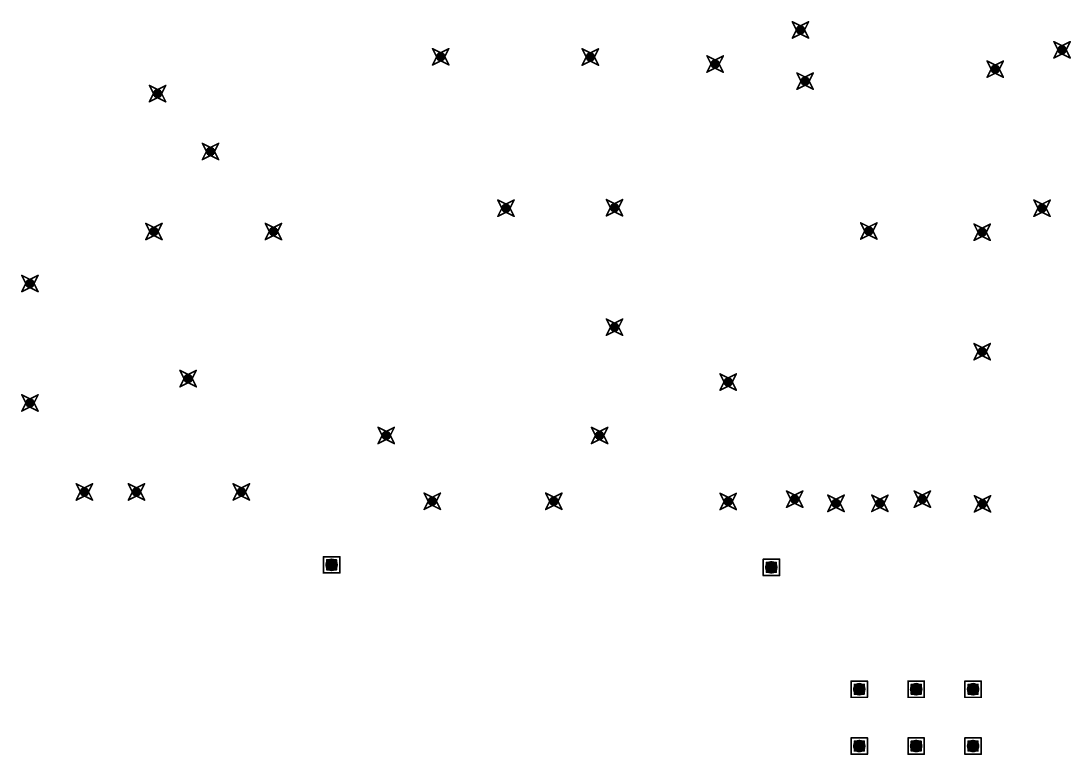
# Model space of a CAD drawing. Header units: millimetres. Extents: x -25 to 478, y -31 to 252.
# Drawn here: x 265.6 to 298.4, y 120.31 to 143.25 of the extents above; entities that cross this region are included whole.
import ezdxf

# ---------------------------------------------------------------- set-up
doc = ezdxf.new("R2010")
doc.units = ezdxf.units.MM
doc.layers.add('DrillDrawing', color=1, linetype='Continuous')
doc.layers.add('ViaHoleLayer', color=16, linetype='Continuous')

msp = doc.modelspace()

# ---------------------------------------------------------------- hatches: boundary and pattern name
at = {"layer": 'ViaHoleLayer'}
h = msp.add_hatch(color=16, dxfattribs=at)
edge = h.paths.add_edge_path()
edge.add_arc((289.951, 142.975), 0.15, 0, 360)
h = msp.add_hatch(color=16, dxfattribs=at)
edge = h.paths.add_edge_path()
edge.add_arc((298.123, 142.353), 0.15, 0, 360)
h = msp.add_hatch(color=16, dxfattribs=at)
edge = h.paths.add_edge_path()
edge.add_arc((278.712, 142.136), 0.15, 0, 360)
h = msp.add_hatch(color=16, dxfattribs=at)
edge = h.paths.add_edge_path()
edge.add_arc((283.386, 142.128), 0.15, 0, 360)
h = msp.add_hatch(color=16, dxfattribs=at)
edge = h.paths.add_edge_path()
edge.add_arc((287.284, 141.909), 0.15, 0, 360)
h = msp.add_hatch(color=16, dxfattribs=at)
edge = h.paths.add_edge_path()
edge.add_arc((296.036, 141.749), 0.15, 0, 360)
h = msp.add_hatch(color=16, dxfattribs=at)
edge = h.paths.add_edge_path()
edge.add_arc((290.096, 141.375), 0.15, 0, 360)
h = msp.add_hatch(color=16, dxfattribs=at)
edge = h.paths.add_edge_path()
edge.add_arc((269.867, 140.984), 0.15, 0, 360)
h = msp.add_hatch(color=16, dxfattribs=at)
edge = h.paths.add_edge_path()
edge.add_arc((271.52, 139.175), 0.15, 0, 360)
h = msp.add_hatch(color=16, dxfattribs=at)
edge = h.paths.add_edge_path()
edge.add_arc((280.751, 137.402), 0.15, 0, 360)
h = msp.add_hatch(color=16, dxfattribs=at)
edge = h.paths.add_edge_path()
edge.add_arc((284.142, 137.417), 0.15, 0, 360)
h = msp.add_hatch(color=16, dxfattribs=at)
edge = h.paths.add_edge_path()
edge.add_arc((297.498, 137.402), 0.15, 0, 360)
h = msp.add_hatch(color=16, dxfattribs=at)
edge = h.paths.add_edge_path()
edge.add_arc((269.753, 136.673), 0.15, 0, 360)
h = msp.add_hatch(color=16, dxfattribs=at)
edge = h.paths.add_edge_path()
edge.add_arc((273.487, 136.673), 0.15, 0, 360)
h = msp.add_hatch(color=16, dxfattribs=at)
edge = h.paths.add_edge_path()
edge.add_arc((292.087, 136.69), 0.15, 0, 360)
h = msp.add_hatch(color=16, dxfattribs=at)
edge = h.paths.add_edge_path()
edge.add_arc((295.628, 136.651), 0.15, 0, 360)
h = msp.add_hatch(color=16, dxfattribs=at)
edge = h.paths.add_edge_path()
edge.add_arc((265.88, 135.047), 0.15, 0, 360)
h = msp.add_hatch(color=16, dxfattribs=at)
edge = h.paths.add_edge_path()
edge.add_arc((284.142, 133.683), 0.15, 0, 360)
h = msp.add_hatch(color=16, dxfattribs=at)
edge = h.paths.add_edge_path()
edge.add_arc((295.628, 132.917), 0.15, 0, 360)
h = msp.add_hatch(color=16, dxfattribs=at)
edge = h.paths.add_edge_path()
edge.add_arc((270.821, 132.075), 0.15, 0, 360)
h = msp.add_hatch(color=16, dxfattribs=at)
edge = h.paths.add_edge_path()
edge.add_arc((287.693, 131.967), 0.15, 0, 360)
h = msp.add_hatch(color=16, dxfattribs=at)
edge = h.paths.add_edge_path()
edge.add_arc((265.88, 131.314), 0.15, 0, 360)
h = msp.add_hatch(color=16, dxfattribs=at)
edge = h.paths.add_edge_path()
edge.add_arc((277.009, 130.297), 0.15, 0, 360)
h = msp.add_hatch(color=16, dxfattribs=at)
edge = h.paths.add_edge_path()
edge.add_arc((283.675, 130.297), 0.15, 0, 360)
h = msp.add_hatch(color=16, dxfattribs=at)
edge = h.paths.add_edge_path()
edge.add_arc((267.581, 128.532), 0.15, 0, 360)
h = msp.add_hatch(color=16, dxfattribs=at)
edge = h.paths.add_edge_path()
edge.add_arc((269.207, 128.532), 0.15, 0, 360)
h = msp.add_hatch(color=16, dxfattribs=at)
edge = h.paths.add_edge_path()
edge.add_arc((272.484, 128.532), 0.15, 0, 360)
h = msp.add_hatch(color=16, dxfattribs=at)
edge = h.paths.add_edge_path()
edge.add_arc((278.449, 128.241), 0.15, 0, 360)
h = msp.add_hatch(color=16, dxfattribs=at)
edge = h.paths.add_edge_path()
edge.add_arc((282.246, 128.241), 0.15, 0, 360)
h = msp.add_hatch(color=16, dxfattribs=at)
edge = h.paths.add_edge_path()
edge.add_arc((287.693, 128.234), 0.15, 0, 360)
h = msp.add_hatch(color=16, dxfattribs=at)
edge = h.paths.add_edge_path()
edge.add_arc((289.771, 128.307), 0.15, 0, 360)
h = msp.add_hatch(color=16, dxfattribs=at)
edge = h.paths.add_edge_path()
edge.add_arc((291.061, 128.176), 0.15, 0, 360)
h = msp.add_hatch(color=16, dxfattribs=at)
edge = h.paths.add_edge_path()
edge.add_arc((292.433, 128.176), 0.15, 0, 360)
h = msp.add_hatch(color=16, dxfattribs=at)
edge = h.paths.add_edge_path()
edge.add_arc((293.759, 128.307), 0.15, 0, 360)
h = msp.add_hatch(color=16, dxfattribs=at)
edge = h.paths.add_edge_path()
edge.add_arc((295.638, 128.16), 0.15, 0, 360)
h = msp.add_hatch(color=16, dxfattribs=at)
edge = h.paths.add_edge_path()
edge.add_arc((275.303, 126.253), 0.2, 0, 360)
h = msp.add_hatch(color=16, dxfattribs=at)
edge = h.paths.add_edge_path()
edge.add_arc((289.041, 126.175), 0.2, 0, 360)
h = msp.add_hatch(color=16, dxfattribs=at)
edge = h.paths.add_edge_path()
edge.add_arc((291.788, 122.365), 0.2, 0, 360)
h = msp.add_hatch(color=16, dxfattribs=at)
edge = h.paths.add_edge_path()
edge.add_arc((293.566, 122.365), 0.2, 0, 360)
h = msp.add_hatch(color=16, dxfattribs=at)
edge = h.paths.add_edge_path()
edge.add_arc((295.344, 122.365), 0.2, 0, 360)
h = msp.add_hatch(color=16, dxfattribs=at)
edge = h.paths.add_edge_path()
edge.add_arc((291.788, 120.587), 0.2, 0, 360)
h = msp.add_hatch(color=16, dxfattribs=at)
edge = h.paths.add_edge_path()
edge.add_arc((293.566, 120.587), 0.2, 0, 360)
h = msp.add_hatch(color=16, dxfattribs=at)
edge = h.paths.add_edge_path()
edge.add_arc((295.344, 120.587), 0.2, 0, 360)

# ---------------------------------------------------------------- linework, layer by layer
at = {"layer": 'DrillDrawing', "const_width": 0.0508}
for points in [[(289.697, 143.229), (289.951, 143.102)], [(289.697, 143.229), (289.824, 142.975)], [(289.951, 143.102), (290.205, 143.229)], [(290.078, 142.975), (290.205, 143.229)], [(289.697, 142.721), (289.824, 142.975)], [(289.697, 142.721), (289.951, 142.848)], [(289.951, 142.848), (290.205, 142.721)], [(290.078, 142.975), (290.205, 142.721)], [(278.458, 142.39), (278.712, 142.263)], [(278.458, 142.39), (278.585, 142.136)], [(278.712, 142.263), (278.966, 142.39)], [(278.839, 142.136), (278.966, 142.39)], [(283.132, 142.382), (283.386, 142.255)], [(283.132, 142.382), (283.259, 142.128)], [(283.386, 142.255), (283.64, 142.382)], [(283.513, 142.128), (283.64, 142.382)], [(297.869, 142.607), (298.123, 142.48)], [(297.869, 142.607), (297.996, 142.353)], [(297.869, 142.099), (297.996, 142.353)], [(298.123, 142.48), (298.377, 142.607)], [(298.25, 142.353), (298.377, 142.607)], [(298.25, 142.353), (298.377, 142.099)], [(278.458, 141.882), (278.585, 142.136)], [(278.839, 142.136), (278.966, 141.882)], [(283.132, 141.874), (283.259, 142.128)], [(283.513, 142.128), (283.64, 141.874)], [(287.03, 142.163), (287.284, 142.036)], [(287.03, 142.163), (287.157, 141.909)], [(287.284, 142.036), (287.538, 142.163)], [(287.411, 141.909), (287.538, 142.163)], [(297.869, 142.099), (298.123, 142.226)], [(298.123, 142.226), (298.377, 142.099)], [(278.458, 141.882), (278.712, 142.009)], [(278.712, 142.009), (278.966, 141.882)], [(283.132, 141.874), (283.386, 142.001)], [(283.386, 142.001), (283.64, 141.874)], [(287.03, 141.655), (287.157, 141.909)], [(287.03, 141.655), (287.284, 141.782)], [(287.284, 141.782), (287.538, 141.655)], [(287.411, 141.909), (287.538, 141.655)], [(295.782, 142.003), (296.036, 141.876)], [(295.782, 142.003), (295.909, 141.749)], [(295.782, 141.495), (295.909, 141.749)], [(296.036, 141.876), (296.29, 142.003)], [(296.163, 141.749), (296.29, 142.003)], [(296.163, 141.749), (296.29, 141.495)], [(289.842, 141.629), (290.096, 141.502)], [(289.842, 141.629), (289.969, 141.375)], [(289.842, 141.121), (289.969, 141.375)], [(290.096, 141.502), (290.35, 141.629)], [(290.223, 141.375), (290.35, 141.629)], [(290.223, 141.375), (290.35, 141.121)], [(295.782, 141.495), (296.036, 141.622)], [(296.036, 141.622), (296.29, 141.495)], [(269.613, 141.238), (269.867, 141.111)], [(269.613, 141.238), (269.74, 140.984)], [(269.867, 141.111), (270.121, 141.238)], [(269.994, 140.984), (270.121, 141.238)], [(289.842, 141.121), (290.096, 141.248)], [(290.096, 141.248), (290.35, 141.121)], [(269.613, 140.73), (269.74, 140.984)], [(269.613, 140.73), (269.867, 140.857)], [(269.867, 140.857), (270.121, 140.73)], [(269.994, 140.984), (270.121, 140.73)], [(271.266, 139.429), (271.52, 139.302)], [(271.266, 139.429), (271.393, 139.175)], [(271.52, 139.302), (271.774, 139.429)], [(271.647, 139.175), (271.774, 139.429)], [(271.266, 138.921), (271.393, 139.175)], [(271.647, 139.175), (271.774, 138.921)], [(271.266, 138.921), (271.52, 139.048)], [(271.52, 139.048), (271.774, 138.921)], [(280.497, 137.656), (280.751, 137.529)], [(280.497, 137.656), (280.624, 137.402)], [(280.751, 137.529), (281.005, 137.656)], [(280.878, 137.402), (281.005, 137.656)], [(283.888, 137.671), (284.142, 137.544)], [(283.888, 137.671), (284.015, 137.417)], [(284.142, 137.544), (284.396, 137.671)], [(284.269, 137.417), (284.396, 137.671)], [(297.244, 137.656), (297.498, 137.529)], [(297.244, 137.656), (297.371, 137.402)], [(297.498, 137.529), (297.752, 137.656)], [(297.625, 137.402), (297.752, 137.656)], [(280.497, 137.148), (280.624, 137.402)], [(280.497, 137.148), (280.751, 137.275)], [(280.751, 137.275), (281.005, 137.148)], [(280.878, 137.402), (281.005, 137.148)], [(283.888, 137.163), (284.015, 137.417)], [(283.888, 137.163), (284.142, 137.29)], [(284.142, 137.29), (284.396, 137.163)], [(284.269, 137.417), (284.396, 137.163)], [(297.244, 137.148), (297.371, 137.402)], [(297.244, 137.148), (297.498, 137.275)], [(297.498, 137.275), (297.752, 137.148)], [(297.625, 137.402), (297.752, 137.148)], [(269.499, 136.927), (269.753, 136.8)], [(269.499, 136.927), (269.626, 136.673)], [(269.753, 136.8), (270.007, 136.927)], [(269.88, 136.673), (270.007, 136.927)], [(273.233, 136.927), (273.487, 136.8)], [(273.233, 136.927), (273.36, 136.673)], [(273.487, 136.8), (273.741, 136.927)], [(273.614, 136.673), (273.741, 136.927)], [(291.833, 136.944), (292.087, 136.817)], [(291.833, 136.944), (291.96, 136.69)], [(292.087, 136.817), (292.341, 136.944)], [(292.214, 136.69), (292.341, 136.944)], [(295.374, 136.905), (295.628, 136.778)], [(295.374, 136.905), (295.501, 136.651)], [(295.628, 136.778), (295.882, 136.905)], [(295.755, 136.651), (295.882, 136.905)], [(269.499, 136.419), (269.626, 136.673)], [(269.499, 136.419), (269.753, 136.546)], [(269.753, 136.546), (270.007, 136.419)], [(269.88, 136.673), (270.007, 136.419)], [(273.233, 136.419), (273.36, 136.673)], [(273.233, 136.419), (273.487, 136.546)], [(273.487, 136.546), (273.741, 136.419)], [(273.614, 136.673), (273.741, 136.419)], [(291.833, 136.436), (291.96, 136.69)], [(291.833, 136.436), (292.087, 136.563)], [(292.087, 136.563), (292.341, 136.436)], [(292.214, 136.69), (292.341, 136.436)], [(295.374, 136.397), (295.501, 136.651)], [(295.374, 136.397), (295.628, 136.524)], [(295.628, 136.524), (295.882, 136.397)], [(295.755, 136.651), (295.882, 136.397)], [(265.626, 135.301), (265.88, 135.174)], [(265.626, 135.301), (265.753, 135.047)], [(265.88, 135.174), (266.134, 135.301)], [(266.007, 135.047), (266.134, 135.301)], [(265.626, 134.793), (265.753, 135.047)], [(265.626, 134.793), (265.88, 134.92)], [(265.88, 134.92), (266.134, 134.793)], [(266.007, 135.047), (266.134, 134.793)], [(283.888, 133.937), (284.142, 133.81)], [(283.888, 133.937), (284.015, 133.683)], [(284.142, 133.81), (284.396, 133.937)], [(284.269, 133.683), (284.396, 133.937)], [(283.888, 133.429), (284.015, 133.683)], [(283.888, 133.429), (284.142, 133.556)], [(284.142, 133.556), (284.396, 133.429)], [(284.269, 133.683), (284.396, 133.429)], [(295.374, 133.171), (295.628, 133.044)], [(295.374, 133.171), (295.501, 132.917)], [(295.628, 133.044), (295.882, 133.171)], [(295.755, 132.917), (295.882, 133.171)], [(295.374, 132.663), (295.501, 132.917)], [(295.755, 132.917), (295.882, 132.663)], [(295.374, 132.663), (295.628, 132.79)], [(295.628, 132.79), (295.882, 132.663)], [(270.567, 132.329), (270.821, 132.202)], [(270.567, 132.329), (270.694, 132.075)], [(270.821, 132.202), (271.075, 132.329)], [(270.948, 132.075), (271.075, 132.329)], [(287.439, 132.221), (287.693, 132.094)], [(287.439, 132.221), (287.566, 131.967)], [(287.693, 132.094), (287.947, 132.221)], [(287.82, 131.967), (287.947, 132.221)], [(270.567, 131.821), (270.694, 132.075)], [(270.567, 131.821), (270.821, 131.948)], [(270.821, 131.948), (271.075, 131.821)], [(270.948, 132.075), (271.075, 131.821)], [(287.439, 131.713), (287.566, 131.967)], [(287.82, 131.967), (287.947, 131.713)], [(265.626, 131.568), (265.88, 131.441)], [(265.626, 131.568), (265.753, 131.314)], [(265.88, 131.441), (266.134, 131.568)], [(266.007, 131.314), (266.134, 131.568)], [(287.439, 131.713), (287.693, 131.84)], [(287.693, 131.84), (287.947, 131.713)], [(265.626, 131.06), (265.753, 131.314)], [(265.626, 131.06), (265.88, 131.187)], [(265.88, 131.187), (266.134, 131.06)], [(266.007, 131.314), (266.134, 131.06)], [(276.755, 130.551), (277.009, 130.424)], [(276.755, 130.551), (276.882, 130.297)], [(277.009, 130.424), (277.263, 130.551)], [(277.136, 130.297), (277.263, 130.551)], [(283.421, 130.551), (283.675, 130.424)], [(283.421, 130.551), (283.548, 130.297)], [(283.675, 130.424), (283.929, 130.551)], [(283.802, 130.297), (283.929, 130.551)], [(276.755, 130.043), (276.882, 130.297)], [(277.136, 130.297), (277.263, 130.043)], [(283.421, 130.043), (283.548, 130.297)], [(283.802, 130.297), (283.929, 130.043)], [(276.755, 130.043), (277.009, 130.17)], [(277.009, 130.17), (277.263, 130.043)], [(283.421, 130.043), (283.675, 130.17)], [(283.675, 130.17), (283.929, 130.043)], [(267.327, 128.786), (267.581, 128.659)], [(267.327, 128.786), (267.454, 128.532)], [(267.581, 128.659), (267.835, 128.786)], [(267.708, 128.532), (267.835, 128.786)], [(268.953, 128.786), (269.207, 128.659)], [(268.953, 128.786), (269.08, 128.532)], [(269.207, 128.659), (269.461, 128.786)], [(269.334, 128.532), (269.461, 128.786)], [(272.23, 128.786), (272.484, 128.659)], [(272.23, 128.786), (272.357, 128.532)], [(272.484, 128.659), (272.738, 128.786)], [(272.611, 128.532), (272.738, 128.786)], [(267.327, 128.278), (267.454, 128.532)], [(267.327, 128.278), (267.581, 128.405)], [(267.581, 128.405), (267.835, 128.278)], [(267.708, 128.532), (267.835, 128.278)], [(268.953, 128.278), (269.08, 128.532)], [(268.953, 128.278), (269.207, 128.405)], [(269.207, 128.405), (269.461, 128.278)], [(269.334, 128.532), (269.461, 128.278)], [(272.23, 128.278), (272.357, 128.532)], [(272.23, 128.278), (272.484, 128.405)], [(272.484, 128.405), (272.738, 128.278)], [(272.611, 128.532), (272.738, 128.278)], [(278.195, 128.495), (278.449, 128.368)], [(278.195, 128.495), (278.322, 128.241)], [(278.195, 127.987), (278.322, 128.241)], [(278.449, 128.368), (278.703, 128.495)], [(278.576, 128.241), (278.703, 128.495)], [(278.576, 128.241), (278.703, 127.987)], [(281.992, 128.495), (282.246, 128.368)], [(281.992, 128.495), (282.119, 128.241)], [(281.992, 127.987), (282.119, 128.241)], [(282.246, 128.368), (282.5, 128.495)], [(282.373, 128.241), (282.5, 128.495)], [(282.373, 128.241), (282.5, 127.987)], [(287.439, 128.488), (287.693, 128.361)], [(287.439, 128.488), (287.566, 128.234)], [(287.439, 127.98), (287.566, 128.234)], [(287.693, 128.361), (287.947, 128.488)], [(287.82, 128.234), (287.947, 128.488)], [(287.82, 128.234), (287.947, 127.98)], [(289.517, 128.561), (289.771, 128.434)], [(289.517, 128.561), (289.644, 128.307)], [(289.517, 128.053), (289.644, 128.307)], [(289.771, 128.434), (290.025, 128.561)], [(289.898, 128.307), (290.025, 128.561)], [(289.898, 128.307), (290.025, 128.053)], [(290.807, 128.43), (291.061, 128.303)], [(290.807, 128.43), (290.934, 128.176)], [(291.061, 128.303), (291.315, 128.43)], [(291.188, 128.176), (291.315, 128.43)], [(292.179, 128.43), (292.433, 128.303)], [(292.179, 128.43), (292.306, 128.176)], [(292.433, 128.303), (292.687, 128.43)], [(292.56, 128.176), (292.687, 128.43)], [(293.505, 128.561), (293.759, 128.434)], [(293.505, 128.561), (293.632, 128.307)], [(293.505, 128.053), (293.632, 128.307)], [(293.759, 128.434), (294.013, 128.561)], [(293.886, 128.307), (294.013, 128.561)], [(293.886, 128.307), (294.013, 128.053)], [(295.384, 128.414), (295.638, 128.287)], [(295.384, 128.414), (295.511, 128.16)], [(295.638, 128.287), (295.892, 128.414)], [(295.765, 128.16), (295.892, 128.414)], [(278.195, 127.987), (278.449, 128.114)], [(278.449, 128.114), (278.703, 127.987)], [(281.992, 127.987), (282.246, 128.114)], [(282.246, 128.114), (282.5, 127.987)], [(287.439, 127.98), (287.693, 128.107)], [(287.693, 128.107), (287.947, 127.98)], [(289.517, 128.053), (289.771, 128.18)], [(289.771, 128.18), (290.025, 128.053)], [(290.807, 127.922), (290.934, 128.176)], [(290.807, 127.922), (291.061, 128.049)], [(291.061, 128.049), (291.315, 127.922)], [(291.188, 128.176), (291.315, 127.922)], [(292.179, 127.922), (292.306, 128.176)], [(292.179, 127.922), (292.433, 128.049)], [(292.433, 128.049), (292.687, 127.922)], [(292.56, 128.176), (292.687, 127.922)], [(293.505, 128.053), (293.759, 128.18)], [(293.759, 128.18), (294.013, 128.053)], [(295.384, 127.906), (295.511, 128.16)], [(295.384, 127.906), (295.638, 128.033)], [(295.638, 128.033), (295.892, 127.906)], [(295.765, 128.16), (295.892, 127.906)], [(275.049, 126.507), (275.557, 126.507)], [(275.049, 125.999), (275.049, 126.507)], [(275.151, 126.406), (275.455, 126.406)], [(275.151, 126.101), (275.151, 126.406)], [(275.455, 126.101), (275.455, 126.406)], [(275.557, 125.999), (275.557, 126.507)], [(288.787, 126.429), (289.295, 126.429)], [(288.787, 125.921), (288.787, 126.429)], [(288.889, 126.328), (289.194, 126.328)], [(288.889, 126.023), (288.889, 126.328)], [(289.194, 126.023), (289.194, 126.328)], [(289.295, 125.921), (289.295, 126.429)], [(275.049, 125.999), (275.557, 125.999)], [(275.151, 126.101), (275.455, 126.101)], [(288.889, 126.023), (289.194, 126.023)], [(288.787, 125.921), (289.295, 125.921)], [(291.534, 122.619), (292.042, 122.619)], [(291.534, 122.111), (291.534, 122.619)], [(291.635, 122.518), (291.94, 122.518)], [(291.635, 122.213), (291.635, 122.518)], [(291.94, 122.213), (291.94, 122.518)], [(292.042, 122.111), (292.042, 122.619)], [(293.312, 122.619), (293.82, 122.619)], [(293.312, 122.111), (293.312, 122.619)], [(293.413, 122.518), (293.718, 122.518)], [(293.413, 122.213), (293.413, 122.518)], [(293.718, 122.213), (293.718, 122.518)], [(293.82, 122.111), (293.82, 122.619)], [(295.09, 122.619), (295.598, 122.619)], [(295.09, 122.111), (295.09, 122.619)], [(295.191, 122.518), (295.496, 122.518)], [(295.191, 122.213), (295.191, 122.518)], [(295.496, 122.213), (295.496, 122.518)], [(295.598, 122.111), (295.598, 122.619)], [(291.534, 122.111), (292.042, 122.111)], [(291.635, 122.213), (291.94, 122.213)], [(293.312, 122.111), (293.82, 122.111)], [(293.413, 122.213), (293.718, 122.213)], [(295.09, 122.111), (295.598, 122.111)], [(295.191, 122.213), (295.496, 122.213)], [(291.534, 120.841), (292.042, 120.841)], [(291.534, 120.333), (291.534, 120.841)], [(291.635, 120.74), (291.94, 120.74)], [(291.635, 120.435), (291.635, 120.74)], [(291.94, 120.435), (291.94, 120.74)], [(292.042, 120.333), (292.042, 120.841)], [(293.312, 120.841), (293.82, 120.841)], [(293.312, 120.333), (293.312, 120.841)], [(293.413, 120.74), (293.718, 120.74)], [(293.413, 120.435), (293.413, 120.74)], [(293.718, 120.435), (293.718, 120.74)], [(293.82, 120.333), (293.82, 120.841)], [(295.09, 120.841), (295.598, 120.841)], [(295.09, 120.333), (295.09, 120.841)], [(295.191, 120.74), (295.496, 120.74)], [(295.191, 120.435), (295.191, 120.74)], [(295.496, 120.435), (295.496, 120.74)], [(295.598, 120.333), (295.598, 120.841)], [(291.635, 120.435), (291.94, 120.435)], [(293.413, 120.435), (293.718, 120.435)], [(295.191, 120.435), (295.496, 120.435)], [(291.534, 120.333), (292.042, 120.333)], [(293.312, 120.333), (293.82, 120.333)], [(295.09, 120.333), (295.598, 120.333)]]:
    msp.add_lwpolyline(points, dxfattribs=at)
at = {"layer": 'DrillDrawing', "const_width": 0.0254}
for points in [[(289.684, 143.229, 1), (289.709, 143.229, 1)], [(289.684, 143.229, 1), (289.709, 143.229, 1)], [(289.938, 143.102, 1), (289.963, 143.102, 1)], [(289.938, 143.102, 1), (289.963, 143.102, 1)], [(290.192, 143.229, 1), (290.217, 143.229, 1)], [(290.192, 143.229, 1), (290.217, 143.229, 1)], [(289.684, 142.721, 1), (289.709, 142.721, 1)], [(289.684, 142.721, 1), (289.709, 142.721, 1)], [(289.811, 142.975, 1), (289.836, 142.975, 1)], [(289.811, 142.975, 1), (289.836, 142.975, 1)], [(289.938, 142.848, 1), (289.963, 142.848, 1)], [(289.938, 142.848, 1), (289.963, 142.848, 1)], [(290.065, 142.975, 1), (290.09, 142.975, 1)], [(290.065, 142.975, 1), (290.09, 142.975, 1)], [(290.192, 142.721, 1), (290.217, 142.721, 1)], [(290.192, 142.721, 1), (290.217, 142.721, 1)], [(278.446, 142.39, 1), (278.471, 142.39, 1)], [(278.446, 142.39, 1), (278.471, 142.39, 1)], [(278.954, 142.39, 1), (278.979, 142.39, 1)], [(278.954, 142.39, 1), (278.979, 142.39, 1)], [(283.119, 142.382, 1), (283.145, 142.382, 1)], [(283.119, 142.382, 1), (283.145, 142.382, 1)], [(283.627, 142.382, 1), (283.653, 142.382, 1)], [(283.627, 142.382, 1), (283.653, 142.382, 1)], [(297.857, 142.607, 1), (297.882, 142.607, 1)], [(297.857, 142.607, 1), (297.882, 142.607, 1)], [(297.984, 142.353, 1), (298.009, 142.353, 1)], [(297.984, 142.353, 1), (298.009, 142.353, 1)], [(298.111, 142.48, 1), (298.136, 142.48, 1)], [(298.111, 142.48, 1), (298.136, 142.48, 1)], [(298.238, 142.353, 1), (298.263, 142.353, 1)], [(298.238, 142.353, 1), (298.263, 142.353, 1)], [(298.365, 142.607, 1), (298.39, 142.607, 1)], [(298.365, 142.607, 1), (298.39, 142.607, 1)], [(278.573, 142.136, 1), (278.598, 142.136, 1)], [(278.573, 142.136, 1), (278.598, 142.136, 1)], [(278.7, 142.263, 1), (278.725, 142.263, 1)], [(278.7, 142.263, 1), (278.725, 142.263, 1)], [(278.827, 142.136, 1), (278.852, 142.136, 1)], [(278.827, 142.136, 1), (278.852, 142.136, 1)], [(283.246, 142.128, 1), (283.272, 142.128, 1)], [(283.246, 142.128, 1), (283.272, 142.128, 1)], [(283.373, 142.255, 1), (283.399, 142.255, 1)], [(283.373, 142.255, 1), (283.399, 142.255, 1)], [(283.5, 142.128, 1), (283.526, 142.128, 1)], [(283.5, 142.128, 1), (283.526, 142.128, 1)], [(287.017, 142.163, 1), (287.043, 142.163, 1)], [(287.017, 142.163, 1), (287.043, 142.163, 1)], [(287.271, 142.036, 1), (287.297, 142.036, 1)], [(287.271, 142.036, 1), (287.297, 142.036, 1)], [(287.525, 142.163, 1), (287.551, 142.163, 1)], [(287.525, 142.163, 1), (287.551, 142.163, 1)], [(297.857, 142.099, 1), (297.882, 142.099, 1)], [(297.857, 142.099, 1), (297.882, 142.099, 1)], [(298.111, 142.226, 1), (298.136, 142.226, 1)], [(298.111, 142.226, 1), (298.136, 142.226, 1)], [(298.365, 142.099, 1), (298.39, 142.099, 1)], [(298.365, 142.099, 1), (298.39, 142.099, 1)], [(278.446, 141.882, 1), (278.471, 141.882, 1)], [(278.446, 141.882, 1), (278.471, 141.882, 1)], [(278.7, 142.009, 1), (278.725, 142.009, 1)], [(278.7, 142.009, 1), (278.725, 142.009, 1)], [(278.954, 141.882, 1), (278.979, 141.882, 1)], [(278.954, 141.882, 1), (278.979, 141.882, 1)], [(283.119, 141.874, 1), (283.145, 141.874, 1)], [(283.119, 141.874, 1), (283.145, 141.874, 1)], [(283.373, 142.001, 1), (283.399, 142.001, 1)], [(283.373, 142.001, 1), (283.399, 142.001, 1)], [(283.627, 141.874, 1), (283.653, 141.874, 1)], [(283.627, 141.874, 1), (283.653, 141.874, 1)], [(287.144, 141.909, 1), (287.17, 141.909, 1)], [(287.144, 141.909, 1), (287.17, 141.909, 1)], [(287.271, 141.782, 1), (287.297, 141.782, 1)], [(287.271, 141.782, 1), (287.297, 141.782, 1)], [(287.398, 141.909, 1), (287.424, 141.909, 1)], [(287.398, 141.909, 1), (287.424, 141.909, 1)], [(295.769, 142.003, 1), (295.794, 142.003, 1)], [(295.769, 142.003, 1), (295.794, 142.003, 1)], [(295.896, 141.749, 1), (295.921, 141.749, 1)], [(295.896, 141.749, 1), (295.921, 141.749, 1)], [(296.023, 141.876, 1), (296.048, 141.876, 1)], [(296.023, 141.876, 1), (296.048, 141.876, 1)], [(296.15, 141.749, 1), (296.175, 141.749, 1)], [(296.15, 141.749, 1), (296.175, 141.749, 1)], [(296.277, 142.003, 1), (296.302, 142.003, 1)], [(296.277, 142.003, 1), (296.302, 142.003, 1)], [(287.017, 141.655, 1), (287.043, 141.655, 1)], [(287.017, 141.655, 1), (287.043, 141.655, 1)], [(287.525, 141.655, 1), (287.551, 141.655, 1)], [(287.525, 141.655, 1), (287.551, 141.655, 1)], [(289.829, 141.629, 1), (289.855, 141.629, 1)], [(289.829, 141.629, 1), (289.855, 141.629, 1)], [(289.956, 141.375, 1), (289.982, 141.375, 1)], [(289.956, 141.375, 1), (289.982, 141.375, 1)], [(290.083, 141.502, 1), (290.109, 141.502, 1)], [(290.083, 141.502, 1), (290.109, 141.502, 1)], [(290.21, 141.375, 1), (290.236, 141.375, 1)], [(290.21, 141.375, 1), (290.236, 141.375, 1)], [(290.337, 141.629, 1), (290.363, 141.629, 1)], [(290.337, 141.629, 1), (290.363, 141.629, 1)], [(295.769, 141.495, 1), (295.794, 141.495, 1)], [(295.769, 141.495, 1), (295.794, 141.495, 1)], [(296.023, 141.622, 1), (296.048, 141.622, 1)], [(296.023, 141.622, 1), (296.048, 141.622, 1)], [(296.277, 141.495, 1), (296.302, 141.495, 1)], [(296.277, 141.495, 1), (296.302, 141.495, 1)], [(269.601, 141.238, 1), (269.626, 141.238, 1)], [(269.601, 141.238, 1), (269.626, 141.238, 1)], [(269.855, 141.111, 1), (269.88, 141.111, 1)], [(269.855, 141.111, 1), (269.88, 141.111, 1)], [(270.109, 141.238, 1), (270.134, 141.238, 1)], [(270.109, 141.238, 1), (270.134, 141.238, 1)], [(289.829, 141.121, 1), (289.855, 141.121, 1)], [(289.829, 141.121, 1), (289.855, 141.121, 1)], [(290.083, 141.248, 1), (290.109, 141.248, 1)], [(290.083, 141.248, 1), (290.109, 141.248, 1)], [(290.337, 141.121, 1), (290.363, 141.121, 1)], [(290.337, 141.121, 1), (290.363, 141.121, 1)], [(269.601, 140.73, 1), (269.626, 140.73, 1)], [(269.601, 140.73, 1), (269.626, 140.73, 1)], [(269.728, 140.984, 1), (269.753, 140.984, 1)], [(269.728, 140.984, 1), (269.753, 140.984, 1)], [(269.855, 140.857, 1), (269.88, 140.857, 1)], [(269.855, 140.857, 1), (269.88, 140.857, 1)], [(269.982, 140.984, 1), (270.007, 140.984, 1)], [(269.982, 140.984, 1), (270.007, 140.984, 1)], [(270.109, 140.73, 1), (270.134, 140.73, 1)], [(270.109, 140.73, 1), (270.134, 140.73, 1)], [(271.253, 139.429, 1), (271.279, 139.429, 1)], [(271.253, 139.429, 1), (271.279, 139.429, 1)], [(271.761, 139.429, 1), (271.787, 139.429, 1)], [(271.761, 139.429, 1), (271.787, 139.429, 1)], [(271.38, 139.175, 1), (271.406, 139.175, 1)], [(271.38, 139.175, 1), (271.406, 139.175, 1)], [(271.507, 139.302, 1), (271.533, 139.302, 1)], [(271.507, 139.302, 1), (271.533, 139.302, 1)], [(271.634, 139.175, 1), (271.66, 139.175, 1)], [(271.634, 139.175, 1), (271.66, 139.175, 1)], [(271.253, 138.921, 1), (271.279, 138.921, 1)], [(271.253, 138.921, 1), (271.279, 138.921, 1)], [(271.507, 139.048, 1), (271.533, 139.048, 1)], [(271.507, 139.048, 1), (271.533, 139.048, 1)], [(271.761, 138.921, 1), (271.787, 138.921, 1)], [(271.761, 138.921, 1), (271.787, 138.921, 1)], [(280.484, 137.656, 1), (280.509, 137.656, 1)], [(280.484, 137.656, 1), (280.509, 137.656, 1)], [(280.738, 137.529, 1), (280.763, 137.529, 1)], [(280.738, 137.529, 1), (280.763, 137.529, 1)], [(280.992, 137.656, 1), (281.017, 137.656, 1)], [(280.992, 137.656, 1), (281.017, 137.656, 1)], [(283.876, 137.671, 1), (283.901, 137.671, 1)], [(283.876, 137.671, 1), (283.901, 137.671, 1)], [(284.13, 137.544, 1), (284.155, 137.544, 1)], [(284.13, 137.544, 1), (284.155, 137.544, 1)], [(284.384, 137.671, 1), (284.409, 137.671, 1)], [(284.384, 137.671, 1), (284.409, 137.671, 1)], [(297.231, 137.656, 1), (297.256, 137.656, 1)], [(297.231, 137.656, 1), (297.256, 137.656, 1)], [(297.485, 137.529, 1), (297.51, 137.529, 1)], [(297.485, 137.529, 1), (297.51, 137.529, 1)], [(297.739, 137.656, 1), (297.764, 137.656, 1)], [(297.739, 137.656, 1), (297.764, 137.656, 1)], [(280.484, 137.148, 1), (280.509, 137.148, 1)], [(280.484, 137.148, 1), (280.509, 137.148, 1)], [(280.611, 137.402, 1), (280.636, 137.402, 1)], [(280.611, 137.402, 1), (280.636, 137.402, 1)], [(280.738, 137.275, 1), (280.763, 137.275, 1)], [(280.738, 137.275, 1), (280.763, 137.275, 1)], [(280.865, 137.402, 1), (280.89, 137.402, 1)], [(280.865, 137.402, 1), (280.89, 137.402, 1)], [(280.992, 137.148, 1), (281.017, 137.148, 1)], [(280.992, 137.148, 1), (281.017, 137.148, 1)], [(283.876, 137.163, 1), (283.901, 137.163, 1)], [(283.876, 137.163, 1), (283.901, 137.163, 1)], [(284.003, 137.417, 1), (284.028, 137.417, 1)], [(284.003, 137.417, 1), (284.028, 137.417, 1)], [(284.13, 137.29, 1), (284.155, 137.29, 1)], [(284.13, 137.29, 1), (284.155, 137.29, 1)], [(284.257, 137.417, 1), (284.282, 137.417, 1)], [(284.257, 137.417, 1), (284.282, 137.417, 1)], [(284.384, 137.163, 1), (284.409, 137.163, 1)], [(284.384, 137.163, 1), (284.409, 137.163, 1)], [(297.231, 137.148, 1), (297.256, 137.148, 1)], [(297.231, 137.148, 1), (297.256, 137.148, 1)], [(297.358, 137.402, 1), (297.383, 137.402, 1)], [(297.358, 137.402, 1), (297.383, 137.402, 1)], [(297.485, 137.275, 1), (297.51, 137.275, 1)], [(297.485, 137.275, 1), (297.51, 137.275, 1)], [(297.612, 137.402, 1), (297.637, 137.402, 1)], [(297.612, 137.402, 1), (297.637, 137.402, 1)], [(297.739, 137.148, 1), (297.764, 137.148, 1)], [(297.739, 137.148, 1), (297.764, 137.148, 1)], [(269.487, 136.927, 1), (269.512, 136.927, 1)], [(269.487, 136.927, 1), (269.512, 136.927, 1)], [(269.741, 136.8, 1), (269.766, 136.8, 1)], [(269.741, 136.8, 1), (269.766, 136.8, 1)], [(269.995, 136.927, 1), (270.02, 136.927, 1)], [(269.995, 136.927, 1), (270.02, 136.927, 1)], [(273.22, 136.927, 1), (273.245, 136.927, 1)], [(273.22, 136.927, 1), (273.245, 136.927, 1)], [(273.474, 136.8, 1), (273.499, 136.8, 1)], [(273.474, 136.8, 1), (273.499, 136.8, 1)], [(273.728, 136.927, 1), (273.753, 136.927, 1)], [(273.728, 136.927, 1), (273.753, 136.927, 1)], [(291.82, 136.944, 1), (291.846, 136.944, 1)], [(291.82, 136.944, 1), (291.846, 136.944, 1)], [(292.074, 136.817, 1), (292.1, 136.817, 1)], [(292.074, 136.817, 1), (292.1, 136.817, 1)], [(292.328, 136.944, 1), (292.354, 136.944, 1)], [(292.328, 136.944, 1), (292.354, 136.944, 1)], [(295.361, 136.905, 1), (295.386, 136.905, 1)], [(295.361, 136.905, 1), (295.386, 136.905, 1)], [(295.615, 136.778, 1), (295.64, 136.778, 1)], [(295.615, 136.778, 1), (295.64, 136.778, 1)], [(295.869, 136.905, 1), (295.894, 136.905, 1)], [(295.869, 136.905, 1), (295.894, 136.905, 1)], [(269.614, 136.673, 1), (269.639, 136.673, 1)], [(269.614, 136.673, 1), (269.639, 136.673, 1)], [(269.741, 136.546, 1), (269.766, 136.546, 1)], [(269.741, 136.546, 1), (269.766, 136.546, 1)], [(269.868, 136.673, 1), (269.893, 136.673, 1)], [(269.868, 136.673, 1), (269.893, 136.673, 1)], [(273.347, 136.673, 1), (273.372, 136.673, 1)], [(273.347, 136.673, 1), (273.372, 136.673, 1)], [(273.474, 136.546, 1), (273.499, 136.546, 1)], [(273.474, 136.546, 1), (273.499, 136.546, 1)], [(273.601, 136.673, 1), (273.626, 136.673, 1)], [(273.601, 136.673, 1), (273.626, 136.673, 1)], [(291.82, 136.436, 1), (291.846, 136.436, 1)], [(291.82, 136.436, 1), (291.846, 136.436, 1)], [(291.947, 136.69, 1), (291.973, 136.69, 1)], [(291.947, 136.69, 1), (291.973, 136.69, 1)], [(292.074, 136.563, 1), (292.1, 136.563, 1)], [(292.074, 136.563, 1), (292.1, 136.563, 1)], [(292.201, 136.69, 1), (292.227, 136.69, 1)], [(292.201, 136.69, 1), (292.227, 136.69, 1)], [(292.328, 136.436, 1), (292.354, 136.436, 1)], [(292.328, 136.436, 1), (292.354, 136.436, 1)], [(295.488, 136.651, 1), (295.513, 136.651, 1)], [(295.488, 136.651, 1), (295.513, 136.651, 1)], [(295.615, 136.524, 1), (295.64, 136.524, 1)], [(295.615, 136.524, 1), (295.64, 136.524, 1)], [(295.742, 136.651, 1), (295.767, 136.651, 1)], [(295.742, 136.651, 1), (295.767, 136.651, 1)], [(269.487, 136.419, 1), (269.512, 136.419, 1)], [(269.487, 136.419, 1), (269.512, 136.419, 1)], [(269.995, 136.419, 1), (270.02, 136.419, 1)], [(269.995, 136.419, 1), (270.02, 136.419, 1)], [(273.22, 136.419, 1), (273.245, 136.419, 1)], [(273.22, 136.419, 1), (273.245, 136.419, 1)], [(273.728, 136.419, 1), (273.753, 136.419, 1)], [(273.728, 136.419, 1), (273.753, 136.419, 1)], [(295.361, 136.397, 1), (295.386, 136.397, 1)], [(295.361, 136.397, 1), (295.386, 136.397, 1)], [(295.869, 136.397, 1), (295.894, 136.397, 1)], [(295.869, 136.397, 1), (295.894, 136.397, 1)], [(265.613, 135.301, 1), (265.638, 135.301, 1)], [(265.613, 135.301, 1), (265.638, 135.301, 1)], [(265.867, 135.174, 1), (265.892, 135.174, 1)], [(265.867, 135.174, 1), (265.892, 135.174, 1)], [(266.121, 135.301, 1), (266.146, 135.301, 1)], [(266.121, 135.301, 1), (266.146, 135.301, 1)], [(265.74, 135.047, 1), (265.765, 135.047, 1)], [(265.74, 135.047, 1), (265.765, 135.047, 1)], [(265.867, 134.92, 1), (265.892, 134.92, 1)], [(265.867, 134.92, 1), (265.892, 134.92, 1)], [(265.994, 135.047, 1), (266.019, 135.047, 1)], [(265.994, 135.047, 1), (266.019, 135.047, 1)], [(265.613, 134.793, 1), (265.638, 134.793, 1)], [(265.613, 134.793, 1), (265.638, 134.793, 1)], [(266.121, 134.793, 1), (266.146, 134.793, 1)], [(266.121, 134.793, 1), (266.146, 134.793, 1)], [(283.876, 133.937, 1), (283.901, 133.937, 1)], [(283.876, 133.937, 1), (283.901, 133.937, 1)], [(284.13, 133.81, 1), (284.155, 133.81, 1)], [(284.13, 133.81, 1), (284.155, 133.81, 1)], [(284.384, 133.937, 1), (284.409, 133.937, 1)], [(284.384, 133.937, 1), (284.409, 133.937, 1)], [(284.003, 133.683, 1), (284.028, 133.683, 1)], [(284.003, 133.683, 1), (284.028, 133.683, 1)], [(284.13, 133.556, 1), (284.155, 133.556, 1)], [(284.13, 133.556, 1), (284.155, 133.556, 1)], [(284.257, 133.683, 1), (284.282, 133.683, 1)], [(284.257, 133.683, 1), (284.282, 133.683, 1)], [(283.876, 133.429, 1), (283.901, 133.429, 1)], [(283.876, 133.429, 1), (283.901, 133.429, 1)], [(284.384, 133.429, 1), (284.409, 133.429, 1)], [(284.384, 133.429, 1), (284.409, 133.429, 1)], [(295.361, 133.171, 1), (295.386, 133.171, 1)], [(295.361, 133.171, 1), (295.386, 133.171, 1)], [(295.869, 133.171, 1), (295.894, 133.171, 1)], [(295.869, 133.171, 1), (295.894, 133.171, 1)], [(295.488, 132.917, 1), (295.513, 132.917, 1)], [(295.488, 132.917, 1), (295.513, 132.917, 1)], [(295.615, 133.044, 1), (295.64, 133.044, 1)], [(295.615, 133.044, 1), (295.64, 133.044, 1)], [(295.742, 132.917, 1), (295.767, 132.917, 1)], [(295.742, 132.917, 1), (295.767, 132.917, 1)], [(295.361, 132.663, 1), (295.386, 132.663, 1)], [(295.361, 132.663, 1), (295.386, 132.663, 1)], [(295.615, 132.79, 1), (295.64, 132.79, 1)], [(295.615, 132.79, 1), (295.64, 132.79, 1)], [(295.869, 132.663, 1), (295.894, 132.663, 1)], [(295.869, 132.663, 1), (295.894, 132.663, 1)], [(270.554, 132.329, 1), (270.58, 132.329, 1)], [(270.554, 132.329, 1), (270.58, 132.329, 1)], [(270.808, 132.202, 1), (270.834, 132.202, 1)], [(270.808, 132.202, 1), (270.834, 132.202, 1)], [(271.062, 132.329, 1), (271.088, 132.329, 1)], [(271.062, 132.329, 1), (271.088, 132.329, 1)], [(287.427, 132.221, 1), (287.452, 132.221, 1)], [(287.427, 132.221, 1), (287.452, 132.221, 1)], [(287.935, 132.221, 1), (287.96, 132.221, 1)], [(287.935, 132.221, 1), (287.96, 132.221, 1)], [(270.681, 132.075, 1), (270.707, 132.075, 1)], [(270.681, 132.075, 1), (270.707, 132.075, 1)], [(270.808, 131.948, 1), (270.834, 131.948, 1)], [(270.808, 131.948, 1), (270.834, 131.948, 1)], [(270.935, 132.075, 1), (270.961, 132.075, 1)], [(270.935, 132.075, 1), (270.961, 132.075, 1)], [(287.554, 131.967, 1), (287.579, 131.967, 1)], [(287.554, 131.967, 1), (287.579, 131.967, 1)], [(287.681, 132.094, 1), (287.706, 132.094, 1)], [(287.681, 132.094, 1), (287.706, 132.094, 1)], [(287.808, 131.967, 1), (287.833, 131.967, 1)], [(287.808, 131.967, 1), (287.833, 131.967, 1)], [(265.613, 131.568, 1), (265.638, 131.568, 1)], [(265.613, 131.568, 1), (265.638, 131.568, 1)], [(266.121, 131.568, 1), (266.146, 131.568, 1)], [(266.121, 131.568, 1), (266.146, 131.568, 1)], [(270.554, 131.821, 1), (270.58, 131.821, 1)], [(270.554, 131.821, 1), (270.58, 131.821, 1)], [(271.062, 131.821, 1), (271.088, 131.821, 1)], [(271.062, 131.821, 1), (271.088, 131.821, 1)], [(287.427, 131.713, 1), (287.452, 131.713, 1)], [(287.427, 131.713, 1), (287.452, 131.713, 1)], [(287.681, 131.84, 1), (287.706, 131.84, 1)], [(287.681, 131.84, 1), (287.706, 131.84, 1)], [(287.935, 131.713, 1), (287.96, 131.713, 1)], [(287.935, 131.713, 1), (287.96, 131.713, 1)], [(265.74, 131.314, 1), (265.765, 131.314, 1)], [(265.74, 131.314, 1), (265.765, 131.314, 1)], [(265.867, 131.441, 1), (265.892, 131.441, 1)], [(265.867, 131.441, 1), (265.892, 131.441, 1)], [(265.867, 131.187, 1), (265.892, 131.187, 1)], [(265.867, 131.187, 1), (265.892, 131.187, 1)], [(265.994, 131.314, 1), (266.019, 131.314, 1)], [(265.994, 131.314, 1), (266.019, 131.314, 1)], [(265.613, 131.06, 1), (265.638, 131.06, 1)], [(265.613, 131.06, 1), (265.638, 131.06, 1)], [(266.121, 131.06, 1), (266.146, 131.06, 1)], [(266.121, 131.06, 1), (266.146, 131.06, 1)], [(276.742, 130.551, 1), (276.767, 130.551, 1)], [(276.742, 130.551, 1), (276.767, 130.551, 1)], [(277.25, 130.551, 1), (277.275, 130.551, 1)], [(277.25, 130.551, 1), (277.275, 130.551, 1)], [(283.409, 130.551, 1), (283.434, 130.551, 1)], [(283.409, 130.551, 1), (283.434, 130.551, 1)], [(283.917, 130.551, 1), (283.942, 130.551, 1)], [(283.917, 130.551, 1), (283.942, 130.551, 1)], [(276.869, 130.297, 1), (276.894, 130.297, 1)], [(276.869, 130.297, 1), (276.894, 130.297, 1)], [(276.996, 130.424, 1), (277.021, 130.424, 1)], [(276.996, 130.424, 1), (277.021, 130.424, 1)], [(277.123, 130.297, 1), (277.148, 130.297, 1)], [(277.123, 130.297, 1), (277.148, 130.297, 1)], [(283.536, 130.297, 1), (283.561, 130.297, 1)], [(283.536, 130.297, 1), (283.561, 130.297, 1)], [(283.663, 130.424, 1), (283.688, 130.424, 1)], [(283.663, 130.424, 1), (283.688, 130.424, 1)], [(283.79, 130.297, 1), (283.815, 130.297, 1)], [(283.79, 130.297, 1), (283.815, 130.297, 1)], [(276.742, 130.043, 1), (276.767, 130.043, 1)], [(276.742, 130.043, 1), (276.767, 130.043, 1)], [(276.996, 130.17, 1), (277.021, 130.17, 1)], [(276.996, 130.17, 1), (277.021, 130.17, 1)], [(277.25, 130.043, 1), (277.275, 130.043, 1)], [(277.25, 130.043, 1), (277.275, 130.043, 1)], [(283.409, 130.043, 1), (283.434, 130.043, 1)], [(283.409, 130.043, 1), (283.434, 130.043, 1)], [(283.663, 130.17, 1), (283.688, 130.17, 1)], [(283.663, 130.17, 1), (283.688, 130.17, 1)], [(283.917, 130.043, 1), (283.942, 130.043, 1)], [(283.917, 130.043, 1), (283.942, 130.043, 1)], [(267.315, 128.786, 1), (267.34, 128.786, 1)], [(267.315, 128.786, 1), (267.34, 128.786, 1)], [(267.569, 128.659, 1), (267.594, 128.659, 1)], [(267.569, 128.659, 1), (267.594, 128.659, 1)], [(267.823, 128.786, 1), (267.848, 128.786, 1)], [(267.823, 128.786, 1), (267.848, 128.786, 1)], [(268.94, 128.786, 1), (268.966, 128.786, 1)], [(268.94, 128.786, 1), (268.966, 128.786, 1)], [(269.194, 128.659, 1), (269.22, 128.659, 1)], [(269.194, 128.659, 1), (269.22, 128.659, 1)], [(269.448, 128.786, 1), (269.474, 128.786, 1)], [(269.448, 128.786, 1), (269.474, 128.786, 1)], [(272.217, 128.786, 1), (272.242, 128.786, 1)], [(272.217, 128.786, 1), (272.242, 128.786, 1)], [(272.471, 128.659, 1), (272.496, 128.659, 1)], [(272.471, 128.659, 1), (272.496, 128.659, 1)], [(272.725, 128.786, 1), (272.75, 128.786, 1)], [(272.725, 128.786, 1), (272.75, 128.786, 1)], [(267.315, 128.278, 1), (267.34, 128.278, 1)], [(267.315, 128.278, 1), (267.34, 128.278, 1)], [(267.442, 128.532, 1), (267.467, 128.532, 1)], [(267.442, 128.532, 1), (267.467, 128.532, 1)], [(267.569, 128.405, 1), (267.594, 128.405, 1)], [(267.569, 128.405, 1), (267.594, 128.405, 1)], [(267.696, 128.532, 1), (267.721, 128.532, 1)], [(267.696, 128.532, 1), (267.721, 128.532, 1)], [(267.823, 128.278, 1), (267.848, 128.278, 1)], [(267.823, 128.278, 1), (267.848, 128.278, 1)], [(268.94, 128.278, 1), (268.966, 128.278, 1)], [(268.94, 128.278, 1), (268.966, 128.278, 1)], [(269.067, 128.532, 1), (269.093, 128.532, 1)], [(269.067, 128.532, 1), (269.093, 128.532, 1)], [(269.194, 128.405, 1), (269.22, 128.405, 1)], [(269.194, 128.405, 1), (269.22, 128.405, 1)], [(269.321, 128.532, 1), (269.347, 128.532, 1)], [(269.321, 128.532, 1), (269.347, 128.532, 1)], [(269.448, 128.278, 1), (269.474, 128.278, 1)], [(269.448, 128.278, 1), (269.474, 128.278, 1)], [(272.217, 128.278, 1), (272.242, 128.278, 1)], [(272.217, 128.278, 1), (272.242, 128.278, 1)], [(272.344, 128.532, 1), (272.369, 128.532, 1)], [(272.344, 128.532, 1), (272.369, 128.532, 1)], [(272.471, 128.405, 1), (272.496, 128.405, 1)], [(272.471, 128.405, 1), (272.496, 128.405, 1)], [(272.598, 128.532, 1), (272.623, 128.532, 1)], [(272.598, 128.532, 1), (272.623, 128.532, 1)], [(272.725, 128.278, 1), (272.75, 128.278, 1)], [(272.725, 128.278, 1), (272.75, 128.278, 1)], [(278.182, 128.495, 1), (278.207, 128.495, 1)], [(278.182, 128.495, 1), (278.207, 128.495, 1)], [(278.309, 128.241, 1), (278.334, 128.241, 1)], [(278.309, 128.241, 1), (278.334, 128.241, 1)], [(278.436, 128.368, 1), (278.461, 128.368, 1)], [(278.436, 128.368, 1), (278.461, 128.368, 1)], [(278.563, 128.241, 1), (278.588, 128.241, 1)], [(278.563, 128.241, 1), (278.588, 128.241, 1)], [(278.69, 128.495, 1), (278.715, 128.495, 1)], [(278.69, 128.495, 1), (278.715, 128.495, 1)], [(281.979, 128.495, 1), (282.005, 128.495, 1)], [(281.979, 128.495, 1), (282.005, 128.495, 1)], [(282.106, 128.241, 1), (282.132, 128.241, 1)], [(282.106, 128.241, 1), (282.132, 128.241, 1)], [(282.233, 128.368, 1), (282.259, 128.368, 1)], [(282.233, 128.368, 1), (282.259, 128.368, 1)], [(282.36, 128.241, 1), (282.386, 128.241, 1)], [(282.36, 128.241, 1), (282.386, 128.241, 1)], [(282.487, 128.495, 1), (282.513, 128.495, 1)], [(282.487, 128.495, 1), (282.513, 128.495, 1)], [(287.427, 128.488, 1), (287.452, 128.488, 1)], [(287.427, 128.488, 1), (287.452, 128.488, 1)], [(287.554, 128.234, 1), (287.579, 128.234, 1)], [(287.554, 128.234, 1), (287.579, 128.234, 1)], [(287.681, 128.361, 1), (287.706, 128.361, 1)], [(287.681, 128.361, 1), (287.706, 128.361, 1)], [(287.808, 128.234, 1), (287.833, 128.234, 1)], [(287.808, 128.234, 1), (287.833, 128.234, 1)], [(287.935, 128.488, 1), (287.96, 128.488, 1)], [(287.935, 128.488, 1), (287.96, 128.488, 1)], [(289.504, 128.561, 1), (289.53, 128.561, 1)], [(289.504, 128.561, 1), (289.53, 128.561, 1)], [(289.631, 128.307, 1), (289.657, 128.307, 1)], [(289.631, 128.307, 1), (289.657, 128.307, 1)], [(289.758, 128.434, 1), (289.784, 128.434, 1)], [(289.758, 128.434, 1), (289.784, 128.434, 1)], [(289.885, 128.307, 1), (289.911, 128.307, 1)], [(289.885, 128.307, 1), (289.911, 128.307, 1)], [(290.012, 128.561, 1), (290.038, 128.561, 1)], [(290.012, 128.561, 1), (290.038, 128.561, 1)], [(290.794, 128.43, 1), (290.82, 128.43, 1)], [(290.794, 128.43, 1), (290.82, 128.43, 1)], [(291.048, 128.303, 1), (291.074, 128.303, 1)], [(291.048, 128.303, 1), (291.074, 128.303, 1)], [(291.302, 128.43, 1), (291.328, 128.43, 1)], [(291.302, 128.43, 1), (291.328, 128.43, 1)], [(292.166, 128.43, 1), (292.191, 128.43, 1)], [(292.166, 128.43, 1), (292.191, 128.43, 1)], [(292.42, 128.303, 1), (292.445, 128.303, 1)], [(292.42, 128.303, 1), (292.445, 128.303, 1)], [(292.674, 128.43, 1), (292.699, 128.43, 1)], [(292.674, 128.43, 1), (292.699, 128.43, 1)], [(293.492, 128.561, 1), (293.517, 128.561, 1)], [(293.492, 128.561, 1), (293.517, 128.561, 1)], [(293.619, 128.307, 1), (293.644, 128.307, 1)], [(293.619, 128.307, 1), (293.644, 128.307, 1)], [(293.746, 128.434, 1), (293.771, 128.434, 1)], [(293.746, 128.434, 1), (293.771, 128.434, 1)], [(293.873, 128.307, 1), (293.898, 128.307, 1)], [(293.873, 128.307, 1), (293.898, 128.307, 1)], [(294, 128.561, 1), (294.025, 128.561, 1)], [(294, 128.561, 1), (294.025, 128.561, 1)], [(295.372, 128.414, 1), (295.397, 128.414, 1)], [(295.372, 128.414, 1), (295.397, 128.414, 1)], [(295.626, 128.287, 1), (295.651, 128.287, 1)], [(295.626, 128.287, 1), (295.651, 128.287, 1)], [(295.88, 128.414, 1), (295.905, 128.414, 1)], [(295.88, 128.414, 1), (295.905, 128.414, 1)], [(278.182, 127.987, 1), (278.207, 127.987, 1)], [(278.182, 127.987, 1), (278.207, 127.987, 1)], [(278.436, 128.114, 1), (278.461, 128.114, 1)], [(278.436, 128.114, 1), (278.461, 128.114, 1)], [(278.69, 127.987, 1), (278.715, 127.987, 1)], [(278.69, 127.987, 1), (278.715, 127.987, 1)], [(281.979, 127.987, 1), (282.005, 127.987, 1)], [(281.979, 127.987, 1), (282.005, 127.987, 1)], [(282.233, 128.114, 1), (282.259, 128.114, 1)], [(282.233, 128.114, 1), (282.259, 128.114, 1)], [(282.487, 127.987, 1), (282.513, 127.987, 1)], [(282.487, 127.987, 1), (282.513, 127.987, 1)], [(287.427, 127.98, 1), (287.452, 127.98, 1)], [(287.427, 127.98, 1), (287.452, 127.98, 1)], [(287.681, 128.107, 1), (287.706, 128.107, 1)], [(287.681, 128.107, 1), (287.706, 128.107, 1)], [(287.935, 127.98, 1), (287.96, 127.98, 1)], [(287.935, 127.98, 1), (287.96, 127.98, 1)], [(289.504, 128.053, 1), (289.53, 128.053, 1)], [(289.504, 128.053, 1), (289.53, 128.053, 1)], [(289.758, 128.18, 1), (289.784, 128.18, 1)], [(289.758, 128.18, 1), (289.784, 128.18, 1)], [(290.012, 128.053, 1), (290.038, 128.053, 1)], [(290.012, 128.053, 1), (290.038, 128.053, 1)], [(290.794, 127.922, 1), (290.82, 127.922, 1)], [(290.794, 127.922, 1), (290.82, 127.922, 1)], [(290.921, 128.176, 1), (290.947, 128.176, 1)], [(290.921, 128.176, 1), (290.947, 128.176, 1)], [(291.048, 128.049, 1), (291.074, 128.049, 1)], [(291.048, 128.049, 1), (291.074, 128.049, 1)], [(291.175, 128.176, 1), (291.201, 128.176, 1)], [(291.175, 128.176, 1), (291.201, 128.176, 1)], [(291.302, 127.922, 1), (291.328, 127.922, 1)], [(291.302, 127.922, 1), (291.328, 127.922, 1)], [(292.166, 127.922, 1), (292.191, 127.922, 1)], [(292.166, 127.922, 1), (292.191, 127.922, 1)], [(292.293, 128.176, 1), (292.318, 128.176, 1)], [(292.293, 128.176, 1), (292.318, 128.176, 1)], [(292.42, 128.049, 1), (292.445, 128.049, 1)], [(292.42, 128.049, 1), (292.445, 128.049, 1)], [(292.547, 128.176, 1), (292.572, 128.176, 1)], [(292.547, 128.176, 1), (292.572, 128.176, 1)], [(292.674, 127.922, 1), (292.699, 127.922, 1)], [(292.674, 127.922, 1), (292.699, 127.922, 1)], [(293.492, 128.053, 1), (293.517, 128.053, 1)], [(293.492, 128.053, 1), (293.517, 128.053, 1)], [(293.746, 128.18, 1), (293.771, 128.18, 1)], [(293.746, 128.18, 1), (293.771, 128.18, 1)], [(294, 128.053, 1), (294.025, 128.053, 1)], [(294, 128.053, 1), (294.025, 128.053, 1)], [(295.372, 127.906, 1), (295.397, 127.906, 1)], [(295.372, 127.906, 1), (295.397, 127.906, 1)], [(295.499, 128.16, 1), (295.524, 128.16, 1)], [(295.499, 128.16, 1), (295.524, 128.16, 1)], [(295.626, 128.033, 1), (295.651, 128.033, 1)], [(295.626, 128.033, 1), (295.651, 128.033, 1)], [(295.753, 128.16, 1), (295.778, 128.16, 1)], [(295.753, 128.16, 1), (295.778, 128.16, 1)], [(295.88, 127.906, 1), (295.905, 127.906, 1)], [(295.88, 127.906, 1), (295.905, 127.906, 1)], [(275.036, 126.507, 1), (275.062, 126.507, 1)], [(275.036, 126.507, 1), (275.062, 126.507, 1)], [(275.138, 126.406, 1), (275.163, 126.406, 1)], [(275.138, 126.406, 1), (275.163, 126.406, 1)], [(275.443, 126.406, 1), (275.468, 126.406, 1)], [(275.443, 126.406, 1), (275.468, 126.406, 1)], [(275.544, 126.507, 1), (275.57, 126.507, 1)], [(275.544, 126.507, 1), (275.57, 126.507, 1)], [(288.775, 126.429, 1), (288.8, 126.429, 1)], [(288.775, 126.429, 1), (288.8, 126.429, 1)], [(288.876, 126.328, 1), (288.902, 126.328, 1)], [(288.876, 126.328, 1), (288.902, 126.328, 1)], [(289.181, 126.328, 1), (289.207, 126.328, 1)], [(289.181, 126.328, 1), (289.207, 126.328, 1)], [(289.283, 126.429, 1), (289.308, 126.429, 1)], [(289.283, 126.429, 1), (289.308, 126.429, 1)], [(275.036, 125.999, 1), (275.062, 125.999, 1)], [(275.036, 125.999, 1), (275.062, 125.999, 1)], [(275.138, 126.101, 1), (275.163, 126.101, 1)], [(275.138, 126.101, 1), (275.163, 126.101, 1)], [(275.443, 126.101, 1), (275.468, 126.101, 1)], [(275.443, 126.101, 1), (275.468, 126.101, 1)], [(275.544, 125.999, 1), (275.57, 125.999, 1)], [(275.544, 125.999, 1), (275.57, 125.999, 1)], [(288.876, 126.023, 1), (288.902, 126.023, 1)], [(288.876, 126.023, 1), (288.902, 126.023, 1)], [(289.181, 126.023, 1), (289.207, 126.023, 1)], [(289.181, 126.023, 1), (289.207, 126.023, 1)], [(288.775, 125.921, 1), (288.8, 125.921, 1)], [(288.775, 125.921, 1), (288.8, 125.921, 1)], [(289.283, 125.921, 1), (289.308, 125.921, 1)], [(289.283, 125.921, 1), (289.308, 125.921, 1)], [(291.521, 122.619, 1), (291.546, 122.619, 1)], [(291.521, 122.619, 1), (291.546, 122.619, 1)], [(291.623, 122.518, 1), (291.648, 122.518, 1)], [(291.623, 122.518, 1), (291.648, 122.518, 1)], [(291.927, 122.518, 1), (291.953, 122.518, 1)], [(291.927, 122.518, 1), (291.953, 122.518, 1)], [(292.029, 122.619, 1), (292.054, 122.619, 1)], [(292.029, 122.619, 1), (292.054, 122.619, 1)], [(293.299, 122.619, 1), (293.324, 122.619, 1)], [(293.299, 122.619, 1), (293.324, 122.619, 1)], [(293.401, 122.518, 1), (293.426, 122.518, 1)], [(293.401, 122.518, 1), (293.426, 122.518, 1)], [(293.705, 122.518, 1), (293.731, 122.518, 1)], [(293.705, 122.518, 1), (293.731, 122.518, 1)], [(293.807, 122.619, 1), (293.832, 122.619, 1)], [(293.807, 122.619, 1), (293.832, 122.619, 1)], [(295.077, 122.619, 1), (295.102, 122.619, 1)], [(295.077, 122.619, 1), (295.102, 122.619, 1)], [(295.179, 122.518, 1), (295.204, 122.518, 1)], [(295.179, 122.518, 1), (295.204, 122.518, 1)], [(295.483, 122.518, 1), (295.509, 122.518, 1)], [(295.483, 122.518, 1), (295.509, 122.518, 1)], [(295.585, 122.619, 1), (295.61, 122.619, 1)], [(295.585, 122.619, 1), (295.61, 122.619, 1)], [(291.521, 122.111, 1), (291.546, 122.111, 1)], [(291.521, 122.111, 1), (291.546, 122.111, 1)], [(291.623, 122.213, 1), (291.648, 122.213, 1)], [(291.623, 122.213, 1), (291.648, 122.213, 1)], [(291.927, 122.213, 1), (291.953, 122.213, 1)], [(291.927, 122.213, 1), (291.953, 122.213, 1)], [(292.029, 122.111, 1), (292.054, 122.111, 1)], [(292.029, 122.111, 1), (292.054, 122.111, 1)], [(293.299, 122.111, 1), (293.324, 122.111, 1)], [(293.299, 122.111, 1), (293.324, 122.111, 1)], [(293.401, 122.213, 1), (293.426, 122.213, 1)], [(293.401, 122.213, 1), (293.426, 122.213, 1)], [(293.705, 122.213, 1), (293.731, 122.213, 1)], [(293.705, 122.213, 1), (293.731, 122.213, 1)], [(293.807, 122.111, 1), (293.832, 122.111, 1)], [(293.807, 122.111, 1), (293.832, 122.111, 1)], [(295.077, 122.111, 1), (295.102, 122.111, 1)], [(295.077, 122.111, 1), (295.102, 122.111, 1)], [(295.179, 122.213, 1), (295.204, 122.213, 1)], [(295.179, 122.213, 1), (295.204, 122.213, 1)], [(295.483, 122.213, 1), (295.509, 122.213, 1)], [(295.483, 122.213, 1), (295.509, 122.213, 1)], [(295.585, 122.111, 1), (295.61, 122.111, 1)], [(295.585, 122.111, 1), (295.61, 122.111, 1)], [(291.521, 120.841, 1), (291.546, 120.841, 1)], [(291.521, 120.841, 1), (291.546, 120.841, 1)], [(291.623, 120.74, 1), (291.648, 120.74, 1)], [(291.623, 120.74, 1), (291.648, 120.74, 1)], [(291.927, 120.74, 1), (291.953, 120.74, 1)], [(291.927, 120.74, 1), (291.953, 120.74, 1)], [(292.029, 120.841, 1), (292.054, 120.841, 1)], [(292.029, 120.841, 1), (292.054, 120.841, 1)], [(293.299, 120.841, 1), (293.324, 120.841, 1)], [(293.299, 120.841, 1), (293.324, 120.841, 1)], [(293.401, 120.74, 1), (293.426, 120.74, 1)], [(293.401, 120.74, 1), (293.426, 120.74, 1)], [(293.705, 120.74, 1), (293.731, 120.74, 1)], [(293.705, 120.74, 1), (293.731, 120.74, 1)], [(293.807, 120.841, 1), (293.832, 120.841, 1)], [(293.807, 120.841, 1), (293.832, 120.841, 1)], [(295.077, 120.841, 1), (295.102, 120.841, 1)], [(295.077, 120.841, 1), (295.102, 120.841, 1)], [(295.179, 120.74, 1), (295.204, 120.74, 1)], [(295.179, 120.74, 1), (295.204, 120.74, 1)], [(295.483, 120.74, 1), (295.509, 120.74, 1)], [(295.483, 120.74, 1), (295.509, 120.74, 1)], [(295.585, 120.841, 1), (295.61, 120.841, 1)], [(295.585, 120.841, 1), (295.61, 120.841, 1)], [(291.623, 120.435, 1), (291.648, 120.435, 1)], [(291.623, 120.435, 1), (291.648, 120.435, 1)], [(291.927, 120.435, 1), (291.953, 120.435, 1)], [(291.927, 120.435, 1), (291.953, 120.435, 1)], [(293.401, 120.435, 1), (293.426, 120.435, 1)], [(293.401, 120.435, 1), (293.426, 120.435, 1)], [(293.705, 120.435, 1), (293.731, 120.435, 1)], [(293.705, 120.435, 1), (293.731, 120.435, 1)], [(295.179, 120.435, 1), (295.204, 120.435, 1)], [(295.179, 120.435, 1), (295.204, 120.435, 1)], [(295.483, 120.435, 1), (295.509, 120.435, 1)], [(295.483, 120.435, 1), (295.509, 120.435, 1)], [(291.521, 120.333, 1), (291.546, 120.333, 1)], [(291.521, 120.333, 1), (291.546, 120.333, 1)], [(292.029, 120.333, 1), (292.054, 120.333, 1)], [(292.029, 120.333, 1), (292.054, 120.333, 1)], [(293.299, 120.333, 1), (293.324, 120.333, 1)], [(293.299, 120.333, 1), (293.324, 120.333, 1)], [(293.807, 120.333, 1), (293.832, 120.333, 1)], [(293.807, 120.333, 1), (293.832, 120.333, 1)], [(295.077, 120.333, 1), (295.102, 120.333, 1)], [(295.077, 120.333, 1), (295.102, 120.333, 1)], [(295.585, 120.333, 1), (295.61, 120.333, 1)], [(295.585, 120.333, 1), (295.61, 120.333, 1)]]:
    msp.add_lwpolyline(points, format="xyb", close=True, dxfattribs=at)

doc.saveas('drawing.dxf')
